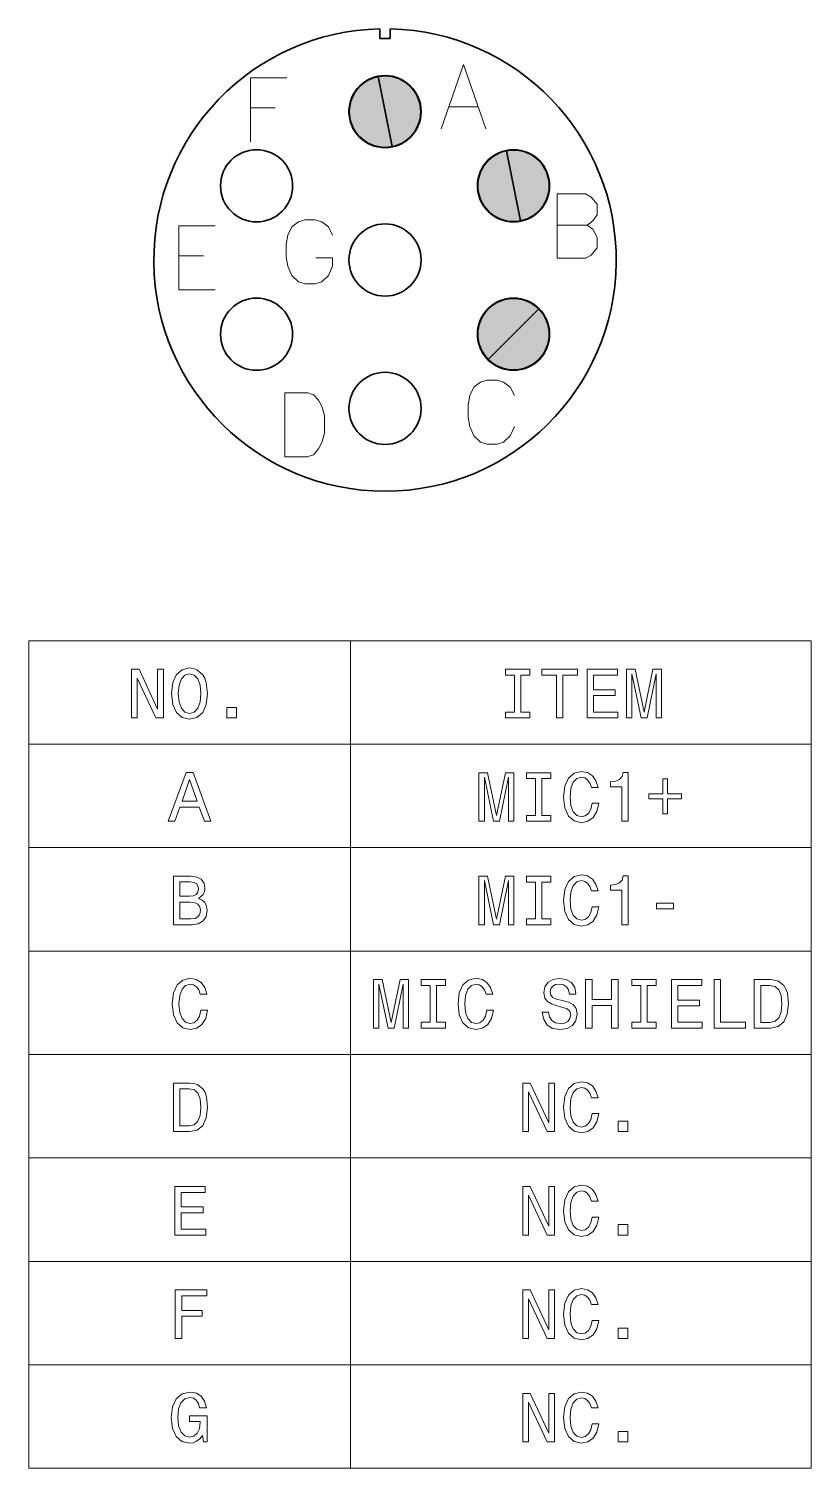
# Model space of a CAD drawing. Extents: x 23 to 417, y 3 to 294.
# Drawn here: x 78.6 to 118.9, y 129.6 to 203.6 of the extents above; entities that cross this region are included whole.
import ezdxf

# ---------------------------------------------------------------- set-up
doc = ezdxf.new("R2010")
doc.units = 0

msp = doc.modelspace()

# ---------------------------------------------------------------- linework, layer by layer
at = {"color": 7, "lineweight": 35, "ltscale": 0.012371}
for p, q in [((96.707, 203.094), (96.707, 203.589)), ((97.244, 203.094), (97.244, 203.589))]:
    msp.add_line(p, q, dxfattribs=at)
at = {"color": 7, "lineweight": 35, "ltscale": 0.013411}
msp.add_line((96.707, 203.094), (97.244, 203.094), dxfattribs=at)
at = {"color": 7, "lineweight": 35, "ltscale": 0.045942}
for p, q in [((96.975, 199.33), (96.617, 201.132)), ((96.617, 201.132), (96.975, 199.33)), ((97.334, 197.527), (96.975, 199.33)), ((96.975, 199.33), (97.334, 197.527)), ((103.584, 195.514), (103.226, 197.317)), ((103.226, 197.317), (103.584, 195.514)), ((103.943, 193.712), (103.584, 195.514)), ((103.584, 195.514), (103.943, 193.712)), ((103.584, 187.883), (104.884, 189.182)), ((104.884, 189.182), (103.584, 187.883)), ((102.285, 186.583), (103.584, 187.883)), ((103.584, 187.883), (102.285, 186.583))]:
    msp.add_line(p, q, dxfattribs=at)
at = {"color": 7, "lineweight": 13}
for p, q in [((78.65, 172.121), (118.898, 172.121)), ((78.65, 172.121), (78.65, 129.567)), ((95.193, 172.121), (95.193, 129.567)), ((118.898, 172.121), (118.898, 129.567)), ((78.65, 166.802), (118.898, 166.802)), ((78.65, 161.482), (118.898, 161.482)), ((78.65, 156.163), (118.898, 156.163)), ((78.65, 150.844), (118.898, 150.844)), ((78.65, 145.525), (118.898, 145.525)), ((78.65, 140.206), (118.898, 140.206)), ((78.65, 134.887), (118.898, 134.887)), ((78.65, 129.567), (118.898, 129.567))]:
    msp.add_line(p, q, dxfattribs=at)
for points in [[(99.856, 198.451), (101.006, 201.751), (102.156, 198.451)], [(90.049, 201.072), (91.923, 201.072)], [(90.049, 201.072), (90.049, 197.772)], [(91.327, 199.529), (90.049, 199.529)], [(100.239, 199.569), (101.772, 199.569)], [(107.284, 195.094), (105.836, 195.094)], [(105.836, 195.094), (105.836, 191.794)], [(107.284, 195.094), (107.582, 194.934), (107.88, 194.562), (107.88, 194.03), (107.667, 193.71), (107.369, 193.497), (107.667, 193.284), (107.88, 192.859), (107.88, 192.326), (107.582, 191.954), (107.284, 191.794)], [(86.363, 193.463), (88.236, 193.463)], [(86.363, 193.463), (86.363, 190.163), (88.236, 190.163)], [(91.973, 192.974), (92.186, 193.4)], [(92.186, 193.4), (92.526, 193.666)], [(92.867, 193.773), (92.526, 193.666)], [(92.867, 193.773), (93.378, 193.773)], [(93.378, 193.773), (93.719, 193.666), (94.059, 193.4), (94.272, 192.974)], [(105.836, 193.497), (107.369, 193.497)], [(91.973, 192.974), (91.888, 192.495)], [(91.888, 191.856), (91.888, 192.495)], [(87.64, 191.92), (86.363, 191.92)], [(91.888, 191.856), (91.973, 191.377)], [(94.272, 191.377), (94.272, 191.803), (93.42, 191.803)], [(105.836, 191.794), (107.284, 191.794)], [(91.973, 191.377), (92.186, 190.898)], [(93.378, 190.473), (93.719, 190.579), (94.059, 190.898), (94.272, 191.377)], [(92.186, 190.898), (92.526, 190.579)], [(92.526, 190.579), (92.867, 190.473)], [(93.378, 190.473), (92.867, 190.473)], [(101.331, 184.728), (101.544, 185.154)], [(101.544, 185.154), (101.884, 185.42)], [(102.225, 185.527), (101.884, 185.42)], [(102.225, 185.527), (102.736, 185.527)], [(102.736, 185.527), (103.077, 185.42), (103.417, 185.154), (103.63, 184.728)], [(93.005, 184.869), (91.813, 184.869), (91.813, 181.569)], [(93.005, 184.869), (93.303, 184.762), (93.558, 184.496), (93.729, 184.177), (93.856, 183.698)], [(101.331, 184.728), (101.246, 184.249)], [(93.856, 182.793), (93.856, 183.698)], [(101.246, 183.611), (101.246, 184.249)], [(101.246, 183.611), (101.331, 183.132)], [(101.331, 183.132), (101.544, 182.653)], [(102.736, 182.227), (103.077, 182.333), (103.417, 182.653), (103.63, 183.132)], [(92.962, 181.569), (93.303, 181.675), (93.558, 181.994), (93.729, 182.314), (93.856, 182.793)], [(101.544, 182.653), (101.884, 182.333)], [(101.884, 182.333), (102.225, 182.227)], [(102.736, 182.227), (102.225, 182.227)], [(91.813, 181.569), (93.005, 181.569)]]:
    msp.add_lwpolyline(points, dxfattribs=at)
for points in [[(83.931, 168.152), (84.23, 168.152), (84.23, 170.201), (85.189, 168.152), (85.574, 168.152), (85.574, 170.652), (85.271, 170.652), (85.271, 168.602), (84.324, 170.652), (83.931, 170.652)], [(85.996, 169.402), (86.06, 168.84), (86.248, 168.426), (86.539, 168.17), (86.921, 168.083), (87.3, 168.17), (87.595, 168.426), (87.779, 168.84), (87.847, 169.402), (87.779, 169.96), (87.699, 170.187), (87.595, 170.374), (87.3, 170.63), (87.119, 170.695), (86.921, 170.72), (86.536, 170.63), (86.244, 170.378), (86.06, 169.964)], [(86.341, 169.402), (86.381, 169.838), (86.5, 170.158), (86.684, 170.353), (86.921, 170.421), (87.155, 170.353), (87.339, 170.155), (87.458, 169.834), (87.501, 169.402), (87.458, 168.966), (87.339, 168.645), (87.155, 168.451), (86.921, 168.386), (86.684, 168.451), (86.5, 168.645), (86.381, 168.962)], [(103.627, 168.454), (103.166, 168.454), (103.166, 168.152), (104.419, 168.152), (104.419, 168.454), (103.958, 168.454), (103.958, 170.349), (104.419, 170.349), (104.419, 170.652), (103.166, 170.652), (103.166, 170.349), (103.627, 170.349)], [(105.795, 168.152), (106.127, 168.152), (106.127, 170.349), (106.883, 170.349), (106.883, 170.652), (105.035, 170.652), (105.035, 170.349), (105.795, 170.349)], [(107.373, 168.152), (108.958, 168.152), (108.958, 168.454), (107.705, 168.454), (107.705, 169.301), (108.821, 169.301), (108.821, 169.6), (107.705, 169.6), (107.705, 170.349), (108.929, 170.349), (108.929, 170.652), (107.373, 170.652)], [(109.398, 168.152), (109.675, 168.152), (109.675, 170.421), (110.143, 168.152), (110.453, 168.152), (110.918, 170.421), (110.918, 168.152), (111.199, 168.152), (111.199, 170.652), (110.759, 170.652), (110.298, 168.447), (109.841, 170.652), (109.398, 170.652)], [(88.841, 168.152), (89.338, 168.152), (89.338, 168.689), (88.841, 168.689)], [(85.826, 162.833), (86.158, 162.833), (86.421, 163.567), (87.418, 163.567), (87.681, 162.833), (88.02, 162.833), (87.105, 165.336), (86.738, 165.336)], [(101.808, 162.833), (102.085, 162.833), (102.085, 165.102), (102.553, 162.833), (102.863, 162.833), (103.328, 165.102), (103.328, 162.833), (103.609, 162.833), (103.609, 165.333), (103.169, 165.333), (102.708, 163.128), (102.251, 165.333), (101.808, 165.333)], [(104.711, 163.135), (104.25, 163.135), (104.25, 162.833), (105.504, 162.833), (105.504, 163.135), (105.043, 163.135), (105.043, 165.03), (105.504, 165.03), (105.504, 165.333), (104.25, 165.333), (104.25, 165.03), (104.711, 165.03)], [(107.629, 163.762), (107.557, 163.459), (107.438, 163.243), (107.272, 163.11), (107.078, 163.067), (106.844, 163.132), (106.66, 163.326), (106.538, 163.643), (106.498, 164.083), (106.538, 164.518), (106.656, 164.839), (106.84, 165.034), (107.078, 165.102), (107.251, 165.066), (107.398, 164.965), (107.514, 164.803), (107.593, 164.58), (107.935, 164.58), (107.827, 164.922), (107.64, 165.181), (107.384, 165.343), (107.078, 165.401), (106.696, 165.311), (106.404, 165.059), (106.217, 164.645), (106.152, 164.083), (106.217, 163.521), (106.404, 163.106), (106.696, 162.851), (107.078, 162.764), (107.413, 162.833), (107.683, 163.024), (107.874, 163.337), (107.975, 163.762)], [(109.149, 162.833), (109.477, 162.833), (109.477, 165.351), (109.232, 165.351), (109.167, 165.131), (109.038, 164.983), (108.839, 164.897), (108.566, 164.868), (108.566, 164.612), (109.149, 164.612)], [(86.536, 163.874), (86.921, 164.976), (87.307, 163.874)], [(111.257, 165.023), (111.257, 164.241), (110.543, 164.241), (110.543, 163.993), (111.257, 163.993), (111.257, 163.211), (111.509, 163.211), (111.509, 163.993), (112.218, 163.993), (112.218, 164.241), (111.509, 164.241), (111.509, 165.023)], [(87.372, 158.864), (87.624, 159.073), (87.689, 159.214), (87.71, 159.387), (87.663, 159.657), (87.523, 159.851), (87.296, 159.97), (86.979, 160.013), (86.089, 160.013), (86.089, 157.513), (87.029, 157.513), (87.364, 157.564), (87.613, 157.712), (87.768, 157.946), (87.822, 158.263), (87.789, 158.475), (87.703, 158.652), (87.563, 158.781)], [(101.808, 157.513), (102.085, 157.513), (102.085, 159.783), (102.553, 157.513), (102.863, 157.513), (103.328, 159.783), (103.328, 157.513), (103.609, 157.513), (103.609, 160.013), (103.169, 160.013), (102.708, 157.809), (102.251, 160.013), (101.808, 160.013)], [(104.711, 157.816), (104.25, 157.816), (104.25, 157.513), (105.504, 157.513), (105.504, 157.816), (105.043, 157.816), (105.043, 159.711), (105.504, 159.711), (105.504, 160.013), (104.25, 160.013), (104.25, 159.711), (104.711, 159.711)], [(107.629, 158.443), (107.557, 158.14), (107.438, 157.924), (107.272, 157.791), (107.078, 157.748), (106.844, 157.812), (106.66, 158.007), (106.538, 158.324), (106.498, 158.763), (106.538, 159.199), (106.656, 159.52), (106.84, 159.714), (107.078, 159.783), (107.251, 159.747), (107.398, 159.646), (107.514, 159.484), (107.593, 159.261), (107.935, 159.261), (107.827, 159.603), (107.64, 159.862), (107.384, 160.024), (107.078, 160.082), (106.696, 159.992), (106.404, 159.74), (106.217, 159.325), (106.152, 158.763), (106.217, 158.201), (106.404, 157.787), (106.696, 157.531), (107.078, 157.445), (107.413, 157.513), (107.683, 157.704), (107.874, 158.018), (107.975, 158.443)], [(109.149, 157.513), (109.477, 157.513), (109.477, 160.031), (109.232, 160.031), (109.167, 159.812), (109.038, 159.664), (108.839, 159.578), (108.566, 159.549), (108.566, 159.293), (109.149, 159.293)], [(86.911, 158.976), (86.421, 158.976), (86.421, 159.714), (86.939, 159.714), (87.134, 159.693), (87.271, 159.628), (87.354, 159.516), (87.382, 159.351), (87.35, 159.185), (87.264, 159.07), (87.116, 158.998)], [(86.99, 157.812), (86.421, 157.812), (86.421, 158.673), (86.957, 158.673), (87.184, 158.648), (87.346, 158.573), (87.444, 158.443), (87.476, 158.256), (87.444, 158.057), (87.354, 157.921), (87.202, 157.838)], [(110.947, 158.338), (111.819, 158.338), (111.819, 158.623), (110.947, 158.623)], [(87.505, 153.124), (87.433, 152.821), (87.314, 152.605), (87.148, 152.472), (86.954, 152.428), (86.72, 152.493), (86.536, 152.688), (86.413, 153.005), (86.374, 153.444), (86.413, 153.88), (86.532, 154.201), (86.716, 154.395), (86.954, 154.464), (87.127, 154.428), (87.274, 154.327), (87.39, 154.165), (87.469, 153.941), (87.811, 153.941), (87.703, 154.284), (87.516, 154.543), (87.26, 154.705), (86.954, 154.763), (86.572, 154.673), (86.28, 154.421), (86.093, 154.006), (86.028, 153.444), (86.093, 152.882), (86.28, 152.468), (86.572, 152.212), (86.954, 152.126), (87.289, 152.194), (87.559, 152.385), (87.75, 152.699), (87.851, 153.124)], [(102.208, 153.124), (102.136, 152.821), (102.017, 152.605), (101.851, 152.472), (101.656, 152.428), (101.422, 152.493), (101.239, 152.688), (101.116, 153.005), (101.076, 153.444), (101.116, 153.88), (101.235, 154.201), (101.419, 154.395), (101.656, 154.464), (101.829, 154.428), (101.977, 154.327), (102.092, 154.165), (102.172, 153.941), (102.514, 153.941), (102.406, 154.284), (102.218, 154.543), (101.963, 154.705), (101.656, 154.763), (101.275, 154.673), (100.983, 154.421), (100.795, 154.006), (100.731, 153.444), (100.795, 152.882), (100.983, 152.468), (101.275, 152.212), (101.656, 152.126), (101.991, 152.194), (102.262, 152.385), (102.453, 152.699), (102.553, 153.124)], [(105.392, 153.019), (105.064, 153.019), (105.136, 152.637), (105.316, 152.356), (105.594, 152.187), (105.968, 152.126), (106.339, 152.183), (106.617, 152.342), (106.793, 152.591), (106.858, 152.918), (106.804, 153.214), (106.653, 153.405), (106.408, 153.531), (106.08, 153.624), (105.799, 153.693), (105.615, 153.772), (105.511, 153.887), (105.478, 154.067), (105.511, 154.23), (105.605, 154.352), (105.749, 154.435), (105.947, 154.464), (106.148, 154.428), (106.307, 154.33), (106.411, 154.168), (106.462, 153.949), (106.79, 153.949), (106.79, 153.956), (106.732, 154.294), (106.563, 154.547), (106.296, 154.705), (105.936, 154.759), (105.612, 154.705), (105.36, 154.554), (105.197, 154.32), (105.14, 154.017), (105.187, 153.747), (105.324, 153.563), (105.54, 153.441), (105.835, 153.347), (106.127, 153.264), (106.347, 153.185), (106.48, 153.07), (106.527, 152.882), (106.484, 152.691), (106.372, 152.547), (106.203, 152.457), (105.983, 152.428), (105.738, 152.468), (105.551, 152.583), (105.432, 152.771)], [(96.386, 152.194), (96.664, 152.194), (96.664, 154.464), (97.132, 152.194), (97.442, 152.194), (97.906, 154.464), (97.906, 152.194), (98.187, 152.194), (98.187, 154.694), (97.748, 154.694), (97.287, 152.49), (96.829, 154.694), (96.386, 154.694)], [(99.29, 152.497), (98.829, 152.497), (98.829, 152.194), (100.082, 152.194), (100.082, 152.497), (99.621, 152.497), (99.621, 154.392), (100.082, 154.392), (100.082, 154.694), (98.829, 154.694), (98.829, 154.392), (99.29, 154.392)], [(107.294, 152.194), (107.629, 152.194), (107.629, 153.369), (108.63, 153.369), (108.63, 152.194), (108.962, 152.194), (108.962, 154.694), (108.63, 154.694), (108.63, 153.675), (107.629, 153.675), (107.629, 154.694), (107.294, 154.694)], [(110.133, 152.497), (109.672, 152.497), (109.672, 152.194), (110.925, 152.194), (110.925, 152.497), (110.464, 152.497), (110.464, 154.392), (110.925, 154.392), (110.925, 154.694), (109.672, 154.694), (109.672, 154.392), (110.133, 154.392)], [(111.71, 152.194), (113.295, 152.194), (113.295, 152.497), (112.042, 152.497), (112.042, 153.343), (113.159, 153.343), (113.159, 153.642), (112.042, 153.642), (112.042, 154.392), (113.267, 154.392), (113.267, 154.694), (111.71, 154.694)], [(113.904, 152.194), (115.511, 152.194), (115.511, 152.497), (114.236, 152.497), (114.236, 154.694), (113.904, 154.694)], [(116.801, 154.694), (115.968, 154.694), (115.968, 152.194), (116.801, 152.194), (117.193, 152.274), (117.485, 152.515), (117.665, 152.908), (117.73, 153.444), (117.672, 153.992), (117.6, 154.208), (117.499, 154.381), (117.208, 154.615), (117.017, 154.673)], [(116.775, 154.395), (117.049, 154.341), (117.236, 154.176), (117.348, 153.88), (117.384, 153.444), (117.344, 153.023), (117.233, 152.727), (117.042, 152.551), (116.775, 152.493), (116.303, 152.493), (116.303, 154.395)], [(86.918, 149.375), (86.086, 149.375), (86.086, 146.875), (86.918, 146.875), (87.31, 146.954), (87.602, 147.196), (87.782, 147.588), (87.847, 148.125), (87.789, 148.673), (87.717, 148.889), (87.617, 149.062), (87.325, 149.296), (87.134, 149.354)], [(86.892, 149.076), (87.166, 149.022), (87.354, 148.856), (87.465, 148.561), (87.501, 148.125), (87.462, 147.704), (87.35, 147.408), (87.159, 147.232), (86.892, 147.174), (86.421, 147.174), (86.421, 149.076)], [(104.056, 146.875), (104.355, 146.875), (104.355, 148.925), (105.313, 146.875), (105.698, 146.875), (105.698, 149.375), (105.396, 149.375), (105.396, 147.325), (104.448, 149.375), (104.056, 149.375)], [(107.629, 147.805), (107.557, 147.502), (107.438, 147.286), (107.272, 147.152), (107.078, 147.109), (106.844, 147.174), (106.66, 147.369), (106.538, 147.686), (106.498, 148.125), (106.538, 148.561), (106.656, 148.882), (106.84, 149.076), (107.078, 149.145), (107.251, 149.109), (107.398, 149.008), (107.514, 148.846), (107.593, 148.622), (107.935, 148.622), (107.827, 148.964), (107.64, 149.224), (107.384, 149.386), (107.078, 149.444), (106.696, 149.354), (106.404, 149.101), (106.217, 148.687), (106.152, 148.125), (106.217, 147.563), (106.404, 147.149), (106.696, 146.893), (107.078, 146.807), (107.413, 146.875), (107.683, 147.066), (107.874, 147.379), (107.975, 147.805)], [(108.965, 146.875), (109.463, 146.875), (109.463, 147.412), (108.965, 147.412)], [(86.165, 141.556), (87.75, 141.556), (87.75, 141.859), (86.496, 141.859), (86.496, 142.705), (87.613, 142.705), (87.613, 143.004), (86.496, 143.004), (86.496, 143.753), (87.721, 143.753), (87.721, 144.056), (86.165, 144.056)], [(104.056, 141.556), (104.355, 141.556), (104.355, 143.606), (105.313, 141.556), (105.698, 141.556), (105.698, 144.056), (105.396, 144.056), (105.396, 142.006), (104.448, 144.056), (104.056, 144.056)], [(107.629, 142.485), (107.557, 142.183), (107.438, 141.967), (107.272, 141.833), (107.078, 141.79), (106.844, 141.855), (106.66, 142.049), (106.538, 142.366), (106.498, 142.806), (106.538, 143.242), (106.656, 143.562), (106.84, 143.757), (107.078, 143.825), (107.251, 143.789), (107.398, 143.689), (107.514, 143.526), (107.593, 143.303), (107.935, 143.303), (107.827, 143.645), (107.64, 143.905), (107.384, 144.067), (107.078, 144.124), (106.696, 144.034), (106.404, 143.782), (106.217, 143.368), (106.152, 142.806), (106.217, 142.244), (106.404, 141.83), (106.696, 141.574), (107.078, 141.488), (107.413, 141.556), (107.683, 141.747), (107.874, 142.06), (107.975, 142.485)], [(108.965, 141.556), (109.463, 141.556), (109.463, 142.093), (108.965, 142.093)], [(86.183, 136.237), (86.518, 136.237), (86.518, 137.386), (87.57, 137.386), (87.57, 137.685), (86.518, 137.685), (86.518, 138.434), (87.811, 138.434), (87.811, 138.737), (86.183, 138.737)], [(104.056, 136.237), (104.355, 136.237), (104.355, 138.286), (105.313, 136.237), (105.698, 136.237), (105.698, 138.737), (105.396, 138.737), (105.396, 136.687), (104.448, 138.737), (104.056, 138.737)], [(107.629, 137.166), (107.557, 136.864), (107.438, 136.647), (107.272, 136.514), (107.078, 136.471), (106.844, 136.536), (106.66, 136.73), (106.538, 137.047), (106.498, 137.487), (106.538, 137.923), (106.656, 138.243), (106.84, 138.438), (107.078, 138.506), (107.251, 138.47), (107.398, 138.369), (107.514, 138.207), (107.593, 137.984), (107.935, 137.984), (107.827, 138.326), (107.64, 138.585), (107.384, 138.748), (107.078, 138.805), (106.696, 138.715), (106.404, 138.463), (106.217, 138.049), (106.152, 137.487), (106.217, 136.925), (106.404, 136.511), (106.696, 136.255), (107.078, 136.168), (107.413, 136.237), (107.683, 136.428), (107.874, 136.741), (107.975, 137.166)], [(108.965, 136.237), (109.463, 136.237), (109.463, 136.774), (108.965, 136.774)], [(87.581, 131.253), (87.642, 130.918), (87.822, 130.918), (87.822, 132.268), (86.911, 132.268), (86.911, 131.962), (87.472, 131.962), (87.472, 131.941), (87.429, 131.609), (87.314, 131.364), (87.137, 131.209), (86.918, 131.159), (86.673, 131.224), (86.482, 131.418), (86.359, 131.739), (86.316, 132.178), (86.356, 132.614), (86.478, 132.935), (86.673, 133.129), (86.936, 133.198), (87.116, 133.162), (87.264, 133.061), (87.372, 132.892), (87.433, 132.665), (87.789, 132.665), (87.696, 133.011), (87.519, 133.27), (87.271, 133.428), (86.957, 133.486), (86.547, 133.396), (86.237, 133.133), (86.039, 132.719), (85.97, 132.168), (86.039, 131.613), (86.237, 131.199), (86.529, 130.936), (86.896, 130.849), (87.101, 130.878), (87.285, 130.95), (87.444, 131.076)], [(104.056, 130.918), (104.355, 130.918), (104.355, 132.967), (105.313, 130.918), (105.698, 130.918), (105.698, 133.418), (105.396, 133.418), (105.396, 131.368), (104.448, 133.418), (104.056, 133.418)], [(107.629, 131.847), (107.557, 131.544), (107.438, 131.328), (107.272, 131.195), (107.078, 131.152), (106.844, 131.217), (106.66, 131.411), (106.538, 131.728), (106.498, 132.168), (106.538, 132.604), (106.656, 132.924), (106.84, 133.119), (107.078, 133.187), (107.251, 133.151), (107.398, 133.05), (107.514, 132.888), (107.593, 132.665), (107.935, 132.665), (107.827, 133.007), (107.64, 133.266), (107.384, 133.428), (107.078, 133.486), (106.696, 133.396), (106.404, 133.144), (106.217, 132.73), (106.152, 132.168), (106.217, 131.606), (106.404, 131.191), (106.696, 130.936), (107.078, 130.849), (107.413, 130.918), (107.683, 131.109), (107.874, 131.422), (107.975, 131.847)], [(108.965, 130.918), (109.463, 130.918), (109.463, 131.454), (108.965, 131.454)]]:
    msp.add_lwpolyline(points, close=True, dxfattribs=at)
at = {"color": 7, "lineweight": 35}
for centre in [(96.975, 199.33), (90.367, 195.514), (103.584, 195.514), (96.975, 191.699), (90.367, 187.883), (103.584, 187.883), (96.975, 184.067)]:
    msp.add_circle(centre, 1.856, dxfattribs=at)
for centre, radius, start, end in [((96.975, 191.699), 11.893, 91.29226, 270), ((96.975, 191.699), 11.893, 270, 88.70774), ((96.975, 199.33), 1.838, 101.25, 281.25), ((96.975, 199.33), 1.838, 281.25, 101.25), ((103.584, 195.514), 1.838, 101.25, 281.25), ((103.584, 195.514), 1.838, 281.25, 101.25), ((103.584, 187.883), 1.838, 45, 225), ((103.584, 187.883), 1.838, 225, 45)]:
    msp.add_arc(centre, radius, start, end, dxfattribs=at)
at = {"color": 7, "lineweight": 5}
for points in [[(96.975, 197.492), (95.447, 200.351), (95.954, 200.858), (95.676, 200.629)], [(96.975, 197.492), (95.954, 200.858), (96.617, 201.132), (96.272, 201.028)], [(96.975, 201.167), (96.975, 199.33), (96.617, 201.132), (96.975, 199.33)], [(96.975, 197.492), (96.617, 201.132), (96.975, 199.33)], [(96.975, 201.167), (97.334, 201.132), (97.996, 200.858), (97.679, 201.028)], [(96.975, 201.167), (97.996, 200.858), (98.503, 200.351), (98.275, 200.629)], [(96.975, 201.167), (98.503, 200.351), (98.778, 199.688), (98.673, 200.033)], [(96.975, 201.167), (98.778, 199.688), (98.778, 198.971), (98.813, 199.33)], [(96.975, 201.167), (98.778, 198.971), (98.503, 198.309), (98.673, 198.627)], [(96.975, 201.167), (98.503, 198.309), (97.996, 197.802), (98.275, 198.03)], [(96.975, 201.167), (97.996, 197.802), (97.334, 197.527), (97.679, 197.632)], [(96.975, 201.167), (97.334, 197.527), (96.975, 199.33)], [(96.975, 201.167), (96.975, 199.33), (96.975, 199.33)], [(96.975, 201.167), (96.975, 199.33), (96.975, 199.33)], [(96.975, 201.167), (96.975, 199.33), (96.975, 199.33)], [(96.975, 201.167), (96.975, 199.33), (96.975, 199.33)], [(96.975, 201.167), (96.975, 199.33), (96.975, 199.33)], [(96.975, 201.167), (96.975, 199.33), (96.975, 199.33)], [(96.975, 201.167), (96.975, 199.33), (96.975, 199.33)], [(96.975, 197.492), (95.173, 199.688), (95.447, 200.351), (95.278, 200.033)], [(96.975, 197.492), (95.173, 198.971), (95.173, 199.688), (95.138, 199.33)], [(96.975, 197.492), (96.975, 199.33), (96.975, 199.33)], [(96.975, 197.492), (96.975, 199.33), (96.975, 199.33)], [(96.975, 197.492), (96.975, 199.33), (96.975, 199.33)], [(96.975, 197.492), (96.975, 199.33), (96.975, 199.33)], [(96.975, 197.492), (96.975, 199.33), (96.975, 199.33)], [(96.975, 197.492), (96.975, 199.33), (96.975, 199.33)], [(96.975, 197.492), (96.975, 199.33), (96.975, 199.33)], [(96.975, 197.492), (96.975, 199.33), (97.334, 197.527), (96.975, 199.33)], [(96.975, 197.492), (95.447, 198.309), (95.173, 198.971), (95.278, 198.627)], [(96.975, 197.492), (95.954, 197.802), (95.447, 198.309), (95.676, 198.03)], [(96.975, 197.492), (96.617, 197.527), (95.954, 197.802), (96.272, 197.632)], [(103.584, 193.676), (102.056, 196.535), (102.563, 197.042), (102.285, 196.814)], [(103.584, 193.676), (102.563, 197.042), (103.226, 197.317), (102.881, 197.212)], [(103.584, 197.352), (103.584, 195.514), (103.226, 197.317)], [(103.584, 193.676), (103.226, 197.317), (103.584, 195.514)], [(103.584, 197.352), (103.943, 197.317), (104.605, 197.042), (104.287, 197.212)], [(103.584, 197.352), (104.605, 197.042), (105.112, 196.535), (104.884, 196.814)], [(103.584, 197.352), (105.112, 196.535), (105.387, 195.873), (105.282, 196.217)], [(103.584, 197.352), (105.387, 195.873), (105.387, 195.156), (105.422, 195.514)], [(103.584, 197.352), (105.387, 195.156), (105.112, 194.493), (105.282, 194.811)], [(103.584, 197.352), (105.112, 194.493), (104.605, 193.986), (104.884, 194.215)], [(103.584, 197.352), (104.605, 193.986), (103.943, 193.712), (104.287, 193.816)], [(103.584, 197.352), (103.943, 193.712), (103.584, 195.514)], [(103.584, 193.676), (101.782, 195.873), (102.056, 196.535), (101.886, 196.217)], [(103.584, 193.676), (101.782, 195.156), (101.782, 195.873), (101.747, 195.514)], [(103.584, 193.676), (103.584, 195.514), (103.943, 193.712)], [(103.584, 193.676), (102.056, 194.493), (101.782, 195.156), (101.886, 194.811)], [(103.584, 193.676), (102.563, 193.986), (102.056, 194.493), (102.285, 194.215)], [(103.584, 193.676), (103.226, 193.712), (102.563, 193.986), (102.881, 193.816)], [(104.605, 189.411), (102.881, 189.581), (102.285, 189.182), (102.563, 189.411)], [(104.605, 189.411), (103.584, 189.721), (102.881, 189.581), (103.226, 189.685)], [(104.605, 189.411), (104.287, 189.581), (103.584, 189.721), (103.943, 189.685)], [(104.605, 189.411), (101.886, 188.586), (101.747, 187.883), (101.782, 188.241)], [(104.605, 189.411), (101.747, 187.883), (101.886, 187.18), (101.782, 187.524)], [(104.605, 189.411), (102.285, 189.182), (101.886, 188.586), (102.056, 188.904)], [(104.605, 189.411), (101.886, 187.18), (102.285, 186.583), (102.056, 186.862)], [(104.605, 189.411), (102.285, 186.583), (103.584, 187.883)], [(102.563, 186.355), (105.282, 188.586), (104.884, 189.182), (105.112, 188.904)], [(102.563, 186.355), (104.884, 189.182), (103.584, 187.883)], [(104.605, 189.411), (103.584, 187.883), (103.584, 187.883)], [(104.605, 189.411), (103.584, 187.883), (103.584, 187.883)], [(104.605, 189.411), (103.584, 187.883), (103.584, 187.883)], [(104.605, 189.411), (103.584, 187.883), (103.584, 187.883)], [(104.605, 189.411), (103.584, 187.883), (103.584, 187.883)], [(104.605, 189.411), (103.584, 187.883), (103.584, 187.883)], [(104.605, 189.411), (103.584, 187.883), (103.584, 187.883)], [(104.605, 189.411), (103.584, 187.883), (104.884, 189.182), (103.584, 187.883)], [(102.563, 186.355), (105.422, 187.883), (105.282, 188.586), (105.387, 188.241)], [(102.563, 186.355), (103.584, 187.883), (102.285, 186.583), (103.584, 187.883)], [(102.563, 186.355), (105.282, 187.18), (105.422, 187.883), (105.387, 187.524)], [(102.563, 186.355), (103.584, 187.883), (103.584, 187.883)], [(102.563, 186.355), (103.584, 187.883), (103.584, 187.883)], [(102.563, 186.355), (103.584, 187.883), (103.584, 187.883)], [(102.563, 186.355), (103.584, 187.883), (103.584, 187.883)], [(102.563, 186.355), (103.584, 187.883), (103.584, 187.883)], [(102.563, 186.355), (103.584, 187.883), (103.584, 187.883)], [(102.563, 186.355), (103.584, 187.883), (103.584, 187.883)], [(102.563, 186.355), (104.884, 186.583), (105.282, 187.18), (105.112, 186.862)], [(102.563, 186.355), (104.287, 186.185), (104.884, 186.583), (104.605, 186.355)], [(102.563, 186.355), (102.881, 186.185), (103.584, 186.045), (103.226, 186.081)], [(102.563, 186.355), (103.584, 186.045), (104.287, 186.185), (103.943, 186.081)]]:
    msp.add_solid(points, dxfattribs=at)

doc.saveas('drawing.dxf')
